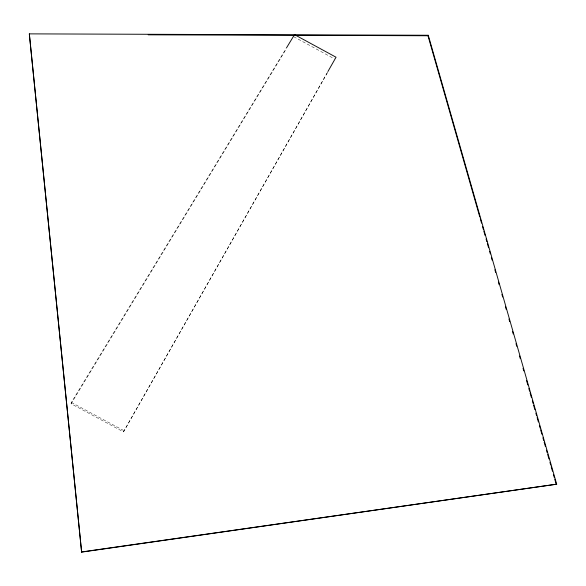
<?xml version="1.0" encoding="UTF-8"?>
<svg xmlns="http://www.w3.org/2000/svg" width="586" height="586" viewBox="0 0 586 586"><rect width="100%" height="100%" fill="white"/><g stroke="black" fill="none" stroke-linecap="round" stroke-linejoin="round"><path stroke-width="0.44" stroke-dasharray="2.93 2.2" d="M327.398 72.723L123.485 431.889L71.096 403.725L71.382 402.428L285.975 48.719M123.485 431.889L327.464 72.32M71.096 403.725L286.547 48.433M71.382 402.428L123.961 430.695M293.667 36.691L334.269 58.783"/><path stroke-width="0.88" d="M29.329 33.871L81.622 552.129L556.7 484.183L428.271 35.255L29.329 33.871L81.622 552.129M327.918 71.521L336.042 57.223L294.516 34.64L286.451 47.942M479.788 216.974L427.978 35.753L428.271 35.255M81.71 551.931L556.7 484.183M148.17 34.823L427.978 35.753M480.286 218.732L481.546 223.134M482.549 226.65L483.303 229.294M483.809 231.052L485.069 235.447M486.072 238.971L486.827 241.608M487.332 243.366L488.585 247.768M489.596 251.284L490.35 253.921M491.354 257.444L492.108 260.081M494.877 269.758L495.631 272.402M498.393 282.078L499.147 284.715M501.916 294.392L502.671 297.029M505.44 306.705L506.194 309.349M508.956 319.026L509.71 321.663M512.479 331.339L513.233 333.983M516.002 343.66L516.757 346.297M519.518 355.973L520.273 358.61M523.042 368.294L523.796 370.931M526.565 380.607L527.818 385.002M528.828 388.525L529.583 391.162M530.081 392.92L531.341 397.323M532.344 400.839L533.099 403.483M533.604 405.241L534.864 409.636M535.868 413.159L536.622 415.796M537.128 417.554L538.38 421.957M539.391 425.473L540.145 428.11M540.644 429.875L541.904 434.27M542.907 437.786L543.662 440.43M544.167 442.188L545.427 446.583M546.43 450.107L547.185 452.744M547.69 454.502L548.943 458.904M549.954 462.42L550.708 465.064M551.206 466.822L552.466 471.217M553.47 474.741L554.224 477.378M554.73 479.136L556.239 484.417"/></g></svg>
